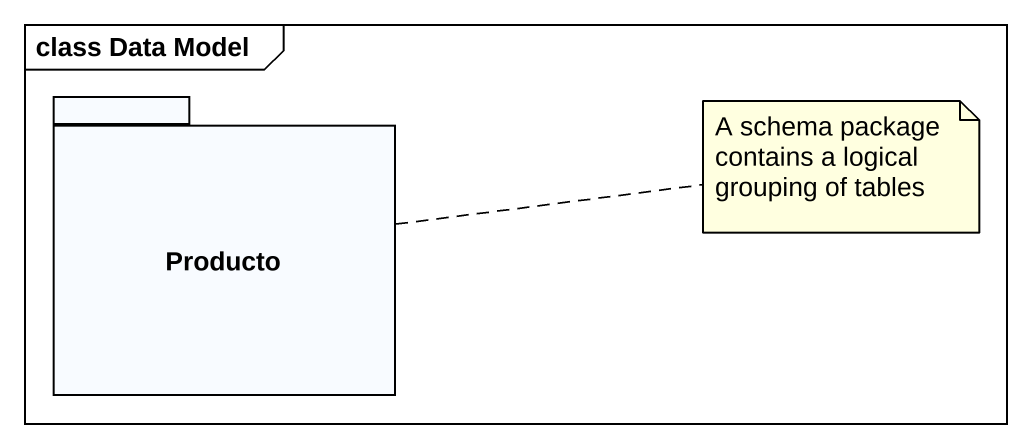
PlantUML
@startuml
mainframe class Data Model
package Producto {
}
note right of Producto : A schema package contains a logical grouping of tables
@enduml
